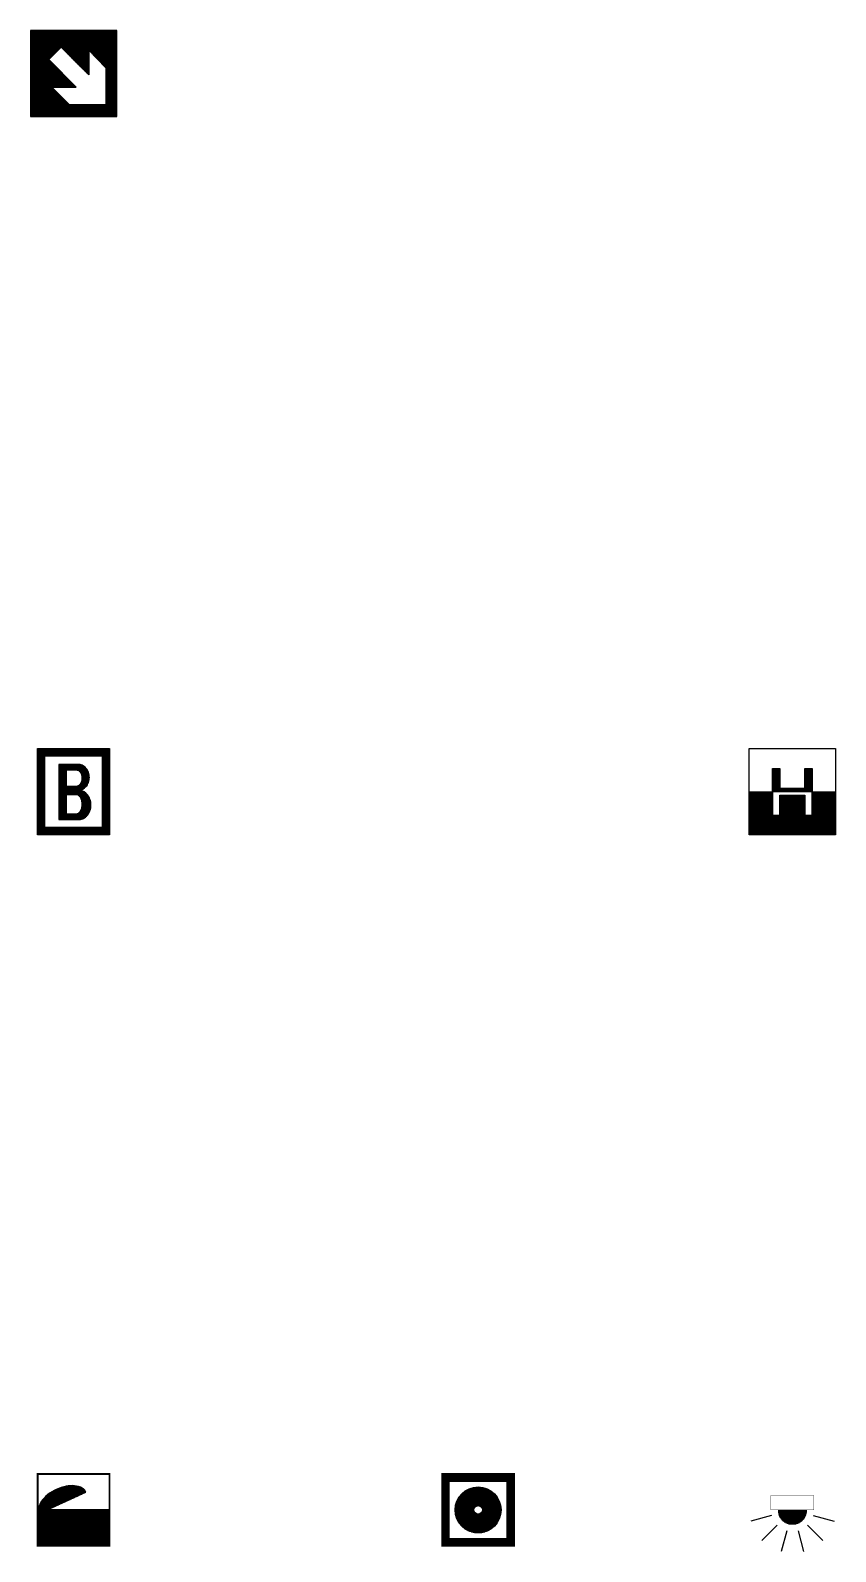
# Model space of a CAD drawing. Header units: millimetres. Extents: x -3 to 2253, y -3 to 1300.
# Drawn here: x 299 to 411, y 699.2 to 911 of the extents above; entities that cross this region are included whole.
import ezdxf

# ---------------------------------------------------------------- set-up
doc = ezdxf.new("R2010")
doc.units = ezdxf.units.MM
for name, color, linetype in [('CYAN', 4, 'Continuous'), ('GROEN', 3, 'Continuous'), ('ROOD', 1, 'Continuous'), ('VEILIG', 7, 'Continuous')]:
    doc.layers.add(name, color=color, linetype=linetype)
pattern_1 = [(0, (-326.04141, -700), (0, 0.0938), [])]

# ---------------------------------------------------------------- blocks, each defined once
blk = doc.blocks.new('*X483')
at = {"color": 0}
for p, q in [((2.66, 6.38), (6.31, 6.38)), ((2.73, 6.47), (6.51, 6.47)), ((2.81, 6.57), (6.72, 6.57)), ((2.89, 6.66), (6.92, 6.66)), ((2.98, 6.75), (7.12, 6.75)), ((3.08, 6.85), (7.33, 6.85)), ((3.18, 6.94), (7.53, 6.94)), ((3.29, 7.03), (7.73, 7.03)), ((3.41, 7.13), (7.94, 7.13)), ((3.53, 7.22), (8.14, 7.22)), ((3.67, 7.32), (8.34, 7.32)), ((3.81, 7.41), (8.54, 7.41)), ((3.95, 7.5), (8.7, 7.5)), ((4.11, 7.6), (8.65, 7.6)), ((4.28, 7.69), (8.59, 7.69)), ((4.46, 7.79), (8.52, 7.79)), ((4.66, 7.88), (8.43, 7.88)), ((4.88, 7.97), (8.31, 7.97)), ((5.13, 8.07), (8.15, 8.07)), ((5.42, 8.16), (7.96, 8.16)), ((5.77, 8.25), (7.71, 8.25)), ((6.27, 8.35), (7.3, 8.35)), ((2, 4.97), (12, 4.97)), ((2, 4.88), (12, 4.88)), ((2, 4.78), (12, 4.78)), ((2, 4.69), (12, 4.69)), ((2, 4.6), (12, 4.6)), ((2, 4.5), (12, 4.5)), ((2, 4.41), (12, 4.41)), ((2, 4.31), (12, 4.31)), ((2.1, 5.07), (3.46, 5.07)), ((2.11, 5.16), (3.67, 5.16)), ((2.13, 5.25), (3.87, 5.25)), ((2.15, 5.35), (4.07, 5.35)), ((2.17, 5.44), (4.28, 5.44)), ((2.2, 5.53), (4.48, 5.53)), ((2.23, 5.63), (4.68, 5.63)), ((2.27, 5.72), (4.89, 5.72)), ((2.31, 5.82), (5.09, 5.82)), ((2.35, 5.91), (5.29, 5.91)), ((2.4, 6), (5.5, 6)), ((2.46, 6.1), (5.7, 6.1)), ((2.52, 6.19), (5.9, 6.19)), ((2.59, 6.28), (6.11, 6.28)), ((2, 4.22), (12, 4.22)), ((2, 4.13), (12, 4.13)), ((2, 4.03), (12, 4.03)), ((2, 3.94), (12, 3.94)), ((2, 3.85), (12, 3.85)), ((2, 3.75), (12, 3.75)), ((2, 3.66), (12, 3.66)), ((2, 3.56), (12, 3.56)), ((2, 3.47), (12, 3.47)), ((2, 3.38), (12, 3.38)), ((2, 3.28), (12, 3.28)), ((2, 3.19), (12, 3.19)), ((2, 3.1), (12, 3.1)), ((2, 3), (12, 3)), ((2, 2.91), (12, 2.91)), ((2, 2.81), (12, 2.81)), ((2, 2.72), (12, 2.72)), ((2, 2.63), (12, 2.63)), ((2, 2.53), (12, 2.53)), ((2, 2.44), (12, 2.44)), ((2, 2.35), (12, 2.35)), ((2, 2.25), (12, 2.25)), ((2, 2.16), (12, 2.16)), ((2, 2.06), (12, 2.06)), ((2, 1.97), (12, 1.97)), ((2, 1.88), (12, 1.88)), ((2, 1.78), (12, 1.78)), ((2, 1.69), (12, 1.69)), ((2, 1.59), (12, 1.59)), ((2, 1.5), (12, 1.5)), ((2, 1.41), (12, 1.41)), ((2, 1.31), (12, 1.31)), ((2, 1.22), (12, 1.22)), ((2, 1.13), (12, 1.13)), ((2, 1.03), (12, 1.03)), ((2, 0.94), (12, 0.94)), ((2, 0.84), (12, 0.84)), ((2, 0.75), (12, 0.75)), ((2, 0.66), (12, 0.66)), ((2, 0.56), (12, 0.56)), ((2, 0.47), (12, 0.47)), ((2, 0.38), (12, 0.38)), ((2, 0.28), (12, 0.28)), ((2, 0.19), (12, 0.19)), ((2, 0.09), (12, 0.09))]:
    blk.add_line(p, q, dxfattribs=at)
blk = doc.blocks.new('1052')
at = {"layer": 'VEILIG', "const_width": 0.25}
blk.add_lwpolyline([(-5, -5), (5, -5), (5, 5), (-5, 5)], close=True, dxfattribs=at)
at = {"layer": 'VEILIG'}
blk.add_lwpolyline([(-4.9, 0.02, 0.003528), (-4.9, 0), (-5, 0), (-5, -5), (5, -5), (5, 0), (-3.68, 0), (1.71, 2.49, 0.157687), (1.2, 3.04, 0.106544), (0.15, 3.37, 0.071984), (-1.02, 3.3, 0.058363), (-2.4, 2.85, 0.058363), (-3.63, 2.1, 0.071984), (-4.44, 1.24, 0.106544), (-4.88, 0.23, 0.048334), (-4.9, 0, 0.157687)], format="xyb", dxfattribs=at)
at = {"layer": 'ROOD'}
blk.add_blockref('*X483', (-7, -5), dxfattribs=at)
blk = doc.blocks.new('*X485')
at = {"color": 0}
for p, q in [((62, 18.95), (66, 18.95)), ((62.01, 18.85), (65.99, 18.85)), ((62.01, 18.76), (65.99, 18.76)), ((62.03, 18.67), (65.97, 18.67)), ((62.05, 18.57), (65.95, 18.57)), ((62.07, 18.48), (65.93, 18.48)), ((62.1, 18.38), (65.9, 18.38)), ((62.13, 18.29), (65.87, 18.29)), ((62.17, 18.2), (65.83, 18.2)), ((62.21, 18.1), (65.79, 18.1)), ((62.26, 18.01), (65.74, 18.01)), ((62.32, 17.92), (65.68, 17.92)), ((62.38, 17.82), (65.62, 17.82)), ((62.46, 17.73), (65.54, 17.73)), ((62.54, 17.63), (65.46, 17.63)), ((62.63, 17.54), (65.37, 17.54)), ((62.74, 17.45), (65.26, 17.45)), ((62.87, 17.35), (65.13, 17.35)), ((63.02, 17.26), (64.98, 17.26)), ((63.2, 17.17), (64.8, 17.17)), ((63.47, 17.07), (64.53, 17.07))]:
    blk.add_line(p, q, dxfattribs=at)
blk = doc.blocks.new('1513')
at = {"layer": 'VEILIG'}
for p, q in [((-2.9, -0.78), (-5.8, -1.55)), ((2.9, -0.78), (5.8, -1.55)), ((-2.12, -2.12), (-4.24, -4.24)), ((-0.78, -2.9), (-1.55, -5.8)), ((0.78, -2.9), (1.55, -5.8)), ((2.12, -2.12), (4.24, -4.24))]:
    blk.add_line(p, q, dxfattribs=at)
at = {"layer": 'VEILIG', "const_width": 0.05}
blk.add_lwpolyline([(-3, 2), (3, 2), (3, 0), (-3, 0), (-3, 2)], close=True, dxfattribs=at)
blk.add_lwpolyline([(-2, 0, 1), (2, 0, 1)], format="xyb", dxfattribs=at)
at = {"layer": 'ROOD'}
blk.add_blockref('*X485', (-64, -19), dxfattribs=at)
blk = doc.blocks.new('*X527')
at = {"color": 0}
for p, q in [((-2.03, 3.75), (1.01, 3.75)), ((-2.03, 3.62), (1.3, 3.62)), ((-2.03, 3.5), (1.49, 3.5)), ((-2.03, 3.38), (1.64, 3.38)), ((-2.03, 3.25), (1.76, 3.25)), ((-2.03, 3.12), (1.85, 3.12)), ((-2.03, 3), (-1.03, 3)), ((-2.03, 2.88), (-1.03, 2.88)), ((-2.03, 2.75), (-1.03, 2.75)), ((-2.03, 2.62), (-1.03, 2.62)), ((-2.03, 2.5), (-1.03, 2.5)), ((-2.03, 2.38), (-1.03, 2.38)), ((-2.03, 2.25), (-1.03, 2.25)), ((-2.03, 2.12), (-1.03, 2.12)), ((0.52, 3), (1.93, 3)), ((0.78, 2.88), (2, 2.88)), ((0.92, 2.75), (2.06, 2.75)), ((1.01, 2.62), (2.1, 2.62)), ((1.08, 2.5), (2.14, 2.5)), ((1.13, 2.38), (2.16, 2.38)), ((1.16, 2.25), (2.18, 2.25)), ((1.19, 2.12), (2.2, 2.12)), ((-2.03, 2), (-1.03, 2)), ((-2.03, 1.88), (-1.03, 1.88)), ((-2.03, 1.75), (-1.03, 1.75)), ((-2.03, 1.62), (-1.03, 1.62)), ((-2.03, 1.5), (-1.03, 1.5)), ((-2.03, 1.38), (-1.03, 1.38)), ((-2.03, 1.25), (-1.03, 1.25)), ((-2.03, 1.12), (-1.03, 1.12)), ((-2.03, 1), (-1.03, 1)), ((-2.03, 0.88), (-1.03, 0.88)), ((-2.03, 0.75), (1.75, 0.75)), ((-2.03, 0.62), (1.64, 0.62)), ((-2.03, 0.5), (1.5, 0.5)), ((-2.03, 0.38), (1.32, 0.38)), ((-2.03, 0.25), (1.06, 0.25)), ((-2.03, 0.12), (1.14, 0.12)), ((-2.03, 0), (1.43, 0)), ((0.7, 0.88), (1.85, 0.88)), ((0.87, 1), (1.93, 1)), ((0.98, 1.12), (2, 1.12)), ((1.05, 1.25), (2.05, 1.25)), ((1.11, 1.38), (2.1, 1.38)), ((1.15, 1.5), (2.14, 1.5)), ((1.18, 1.62), (2.16, 1.62)), ((1.2, 2), (2.2, 2)), ((1.2, 1.75), (2.18, 1.75)), ((1.21, 1.88), (2.2, 1.88)), ((-2.03, -0.12), (1.63, -0.12)), ((-2.03, -0.25), (1.78, -0.25)), ((-2.03, -0.38), (1.9, -0.38)), ((-2.03, -0.5), (-1.03, -0.5)), ((-2.03, -0.62), (-1.03, -0.62)), ((-2.03, -0.75), (-1.03, -0.75)), ((-2.03, -0.88), (-1.03, -0.88)), ((-2.03, -1), (-1.03, -1)), ((-2.03, -1.12), (-1.03, -1.12)), ((-2.03, -1.25), (-1.03, -1.25)), ((-2.03, -1.38), (-1.03, -1.38)), ((-2.03, -1.5), (-1.03, -1.5)), ((-2.03, -1.62), (-1.03, -1.62)), ((-2.03, -1.75), (-1.03, -1.75)), ((-2.03, -1.88), (-1.03, -1.88)), ((-2.03, -2), (-1.03, -2)), ((0.65, -0.5), (2, -0.5)), ((0.81, -0.62), (2.08, -0.62)), ((0.92, -0.75), (2.15, -0.75)), ((1, -0.88), (2.21, -0.88)), ((1.06, -1), (2.26, -1)), ((1.11, -1.12), (2.31, -1.12)), ((1.15, -1.25), (2.34, -1.25)), ((1.17, -1.38), (2.37, -1.38)), ((1.19, -1.5), (2.39, -1.5)), ((1.19, -2), (2.41, -2)), ((1.2, -1.62), (2.4, -1.62)), ((1.2, -1.88), (2.41, -1.88)), ((1.21, -1.75), (2.41, -1.75)), ((-2.03, -2.12), (-1.03, -2.12)), ((-2.03, -2.25), (-1.03, -2.25)), ((-2.03, -2.38), (-1.03, -2.38)), ((-2.03, -2.5), (-1.03, -2.5)), ((-2.03, -2.62), (-1.03, -2.62)), ((-2.03, -2.75), (-1.03, -2.75)), ((-2.03, -2.88), (-1.03, -2.88)), ((-2.03, -3), (-1.03, -3)), ((-2.03, -3.12), (2.04, -3.12)), ((-2.03, -3.25), (1.95, -3.25)), ((-2.03, -3.38), (1.84, -3.38)), ((-2.03, -3.5), (1.71, -3.5)), ((-2.03, -3.62), (1.54, -3.62)), ((-2.03, -3.75), (1.31, -3.75)), ((0.63, -3), (2.12, -3)), ((0.8, -2.88), (2.19, -2.88)), ((0.92, -2.75), (2.24, -2.75)), ((1, -2.62), (2.29, -2.62)), ((1.06, -2.5), (2.33, -2.5)), ((1.11, -2.38), (2.36, -2.38)), ((1.14, -2.25), (2.38, -2.25)), ((1.17, -2.12), (2.4, -2.12))]:
    blk.add_line(p, q, dxfattribs=at)
blk = doc.blocks.new('*X526')
at = {"color": 0}
for p, q in [((-5.02, 6), (4.98, 6)), ((-5.02, 5.88), (4.98, 5.88)), ((-5.02, 5.75), (4.98, 5.75)), ((-5.02, 5.62), (4.98, 5.62)), ((-5.02, 5.5), (4.98, 5.5)), ((-5.02, 5.38), (4.98, 5.38)), ((-5.02, 5.25), (4.98, 5.25)), ((-5.02, 5.12), (4.98, 5.12)), ((-5.02, 5), (-4.02, 5)), ((-5.02, 4.88), (-4.02, 4.88)), ((-5.02, 4.75), (-4.02, 4.75)), ((-5.02, 4.62), (-4.02, 4.62)), ((-5.02, 4.5), (-4.02, 4.5)), ((-5.02, 4.38), (-4.02, 4.38)), ((-5.02, 4.25), (-4.02, 4.25)), ((3.98, 5), (4.98, 5)), ((3.98, 4.88), (4.98, 4.88)), ((3.98, 4.75), (4.98, 4.75)), ((3.98, 4.62), (4.98, 4.62)), ((3.98, 4.5), (4.98, 4.5)), ((3.98, 4.38), (4.98, 4.38)), ((3.98, 4.25), (4.98, 4.25)), ((-5.02, 4.12), (-4.02, 4.12)), ((-5.02, 4), (-4.02, 4)), ((-5.02, 3.88), (-4.02, 3.88)), ((-5.02, 3.75), (-4.02, 3.75)), ((-5.02, 3.62), (-4.02, 3.62)), ((-5.02, 3.5), (-4.02, 3.5)), ((-5.02, 3.38), (-4.02, 3.38)), ((-5.02, 3.25), (-4.02, 3.25)), ((-5.02, 3.12), (-4.02, 3.12)), ((-5.02, 3), (-4.02, 3)), ((-5.02, 2.88), (-4.02, 2.88)), ((-5.02, 2.75), (-4.02, 2.75)), ((-5.02, 2.62), (-4.02, 2.62)), ((-5.02, 2.5), (-4.02, 2.5)), ((-5.02, 2.38), (-4.02, 2.38)), ((-5.02, 2.25), (-4.02, 2.25)), ((-5.02, 2.12), (-4.02, 2.12)), ((3.98, 4.12), (4.98, 4.12)), ((3.98, 4), (4.98, 4)), ((3.98, 3.88), (4.98, 3.88)), ((3.98, 3.75), (4.98, 3.75)), ((3.98, 3.62), (4.98, 3.62)), ((3.98, 3.5), (4.98, 3.5)), ((3.98, 3.38), (4.98, 3.38)), ((3.98, 3.25), (4.98, 3.25)), ((3.98, 3.12), (4.98, 3.12)), ((3.98, 3), (4.98, 3)), ((3.98, 2.88), (4.98, 2.88)), ((3.98, 2.75), (4.98, 2.75)), ((3.98, 2.62), (4.98, 2.62)), ((3.98, 2.5), (4.98, 2.5)), ((3.98, 2.38), (4.98, 2.38)), ((3.98, 2.25), (4.98, 2.25)), ((3.98, 2.12), (4.98, 2.12)), ((-5.02, 2), (-4.02, 2)), ((-5.02, 1.88), (-4.02, 1.88)), ((-5.02, 1.75), (-4.02, 1.75)), ((-5.02, 1.62), (-4.02, 1.62)), ((-5.02, 1.5), (-4.02, 1.5)), ((-5.02, 1.38), (-4.02, 1.38)), ((-5.02, 1.25), (-4.02, 1.25)), ((-5.02, 1.12), (-4.02, 1.12)), ((-5.02, 1), (-4.02, 1)), ((-5.02, 0.88), (-4.02, 0.88)), ((-5.02, 0.75), (-4.02, 0.75)), ((-5.02, 0.62), (-4.02, 0.62)), ((-5.02, 0.5), (-4.02, 0.5)), ((-5.02, 0.38), (-4.02, 0.38)), ((-5.02, 0.25), (-4.02, 0.25)), ((-5.02, 0.12), (-4.02, 0.12)), ((-5.02, 0), (-4.02, 0)), ((3.98, 2), (4.98, 2)), ((3.98, 1.88), (4.98, 1.88)), ((3.98, 1.75), (4.98, 1.75)), ((3.98, 1.62), (4.98, 1.62)), ((3.98, 1.5), (4.98, 1.5)), ((3.98, 1.38), (4.98, 1.38)), ((3.98, 1.25), (4.98, 1.25)), ((3.98, 1.12), (4.98, 1.12)), ((3.98, 1), (4.98, 1)), ((3.98, 0.88), (4.98, 0.88)), ((3.98, 0.75), (4.98, 0.75)), ((3.98, 0.62), (4.98, 0.62)), ((3.98, 0.5), (4.98, 0.5)), ((3.98, 0.38), (4.98, 0.38)), ((3.98, 0.25), (4.98, 0.25)), ((3.98, 0.12), (4.98, 0.12)), ((3.98, 0), (4.98, 0)), ((-5.02, -0.12), (-4.02, -0.12)), ((-5.02, -0.25), (-4.02, -0.25)), ((-5.02, -0.38), (-4.02, -0.38)), ((-5.02, -0.5), (-4.02, -0.5)), ((-5.02, -0.62), (-4.02, -0.62)), ((-5.02, -0.75), (-4.02, -0.75)), ((-5.02, -0.88), (-4.02, -0.88)), ((-5.02, -1), (-4.02, -1)), ((-5.02, -1.12), (-4.02, -1.12)), ((-5.02, -1.25), (-4.02, -1.25)), ((-5.02, -1.38), (-4.02, -1.38)), ((-5.02, -1.5), (-4.02, -1.5)), ((-5.02, -1.62), (-4.02, -1.62)), ((-5.02, -1.75), (-4.02, -1.75)), ((-5.02, -1.88), (-4.02, -1.88)), ((-5.02, -2), (-4.02, -2)), ((3.98, -0.12), (4.98, -0.12)), ((3.98, -0.25), (4.98, -0.25)), ((3.98, -0.38), (4.98, -0.38)), ((3.98, -0.5), (4.98, -0.5)), ((3.98, -0.62), (4.98, -0.62)), ((3.98, -0.75), (4.98, -0.75)), ((3.98, -0.88), (4.98, -0.88)), ((3.98, -1), (4.98, -1)), ((3.98, -1.12), (4.98, -1.12)), ((3.98, -1.25), (4.98, -1.25)), ((3.98, -1.38), (4.98, -1.38)), ((3.98, -1.5), (4.98, -1.5)), ((3.98, -1.62), (4.98, -1.62)), ((3.98, -1.75), (4.98, -1.75)), ((3.98, -1.88), (4.98, -1.88)), ((3.98, -2), (4.98, -2)), ((-5.02, -2.12), (-4.02, -2.12)), ((-5.02, -2.25), (-4.02, -2.25)), ((-5.02, -2.38), (-4.02, -2.38)), ((-5.02, -2.5), (-4.02, -2.5)), ((-5.02, -2.62), (-4.02, -2.62)), ((-5.02, -2.75), (-4.02, -2.75)), ((-5.02, -2.88), (-4.02, -2.88)), ((-5.02, -3), (-4.02, -3)), ((-5.02, -3.12), (-4.02, -3.12)), ((-5.02, -3.25), (-4.02, -3.25)), ((-5.02, -3.38), (-4.02, -3.38)), ((-5.02, -3.5), (-4.02, -3.5)), ((-5.02, -3.62), (-4.02, -3.62)), ((-5.02, -3.75), (-4.02, -3.75)), ((-5.02, -3.88), (-4.02, -3.88)), ((-5.02, -4), (-4.02, -4)), ((-5.02, -4.12), (-4.02, -4.12)), ((3.98, -2.12), (4.98, -2.12)), ((3.98, -2.25), (4.98, -2.25)), ((3.98, -2.38), (4.98, -2.38)), ((3.98, -2.5), (4.98, -2.5)), ((3.98, -2.62), (4.98, -2.62)), ((3.98, -2.75), (4.98, -2.75)), ((3.98, -2.88), (4.98, -2.88)), ((3.98, -3), (4.98, -3)), ((3.98, -3.12), (4.98, -3.12)), ((3.98, -3.25), (4.98, -3.25)), ((3.98, -3.38), (4.98, -3.38)), ((3.98, -3.5), (4.98, -3.5)), ((3.98, -3.62), (4.98, -3.62)), ((3.98, -3.75), (4.98, -3.75)), ((3.98, -3.88), (4.98, -3.88)), ((3.98, -4), (4.98, -4)), ((3.98, -4.12), (4.98, -4.12)), ((-5.02, -4.25), (-4.02, -4.25)), ((-5.02, -4.38), (-4.02, -4.38)), ((-5.02, -4.5), (-4.02, -4.5)), ((-5.02, -4.62), (-4.02, -4.62)), ((-5.02, -4.75), (-4.02, -4.75)), ((-5.02, -4.88), (-4.02, -4.88)), ((-5.02, -5), (4.98, -5)), ((-5.02, -5.12), (4.98, -5.12)), ((-5.02, -5.25), (4.98, -5.25)), ((-5.02, -5.38), (4.98, -5.38)), ((-5.02, -5.5), (4.98, -5.5)), ((-5.02, -5.62), (4.98, -5.62)), ((-5.02, -5.75), (4.98, -5.75)), ((-5.02, -5.88), (4.98, -5.88)), ((3.98, -4.25), (4.98, -4.25)), ((3.98, -4.38), (4.98, -4.38)), ((3.98, -4.5), (4.98, -4.5)), ((3.98, -4.62), (4.98, -4.62)), ((3.98, -4.75), (4.98, -4.75)), ((3.98, -4.88), (4.98, -4.88))]:
    blk.add_line(p, q, dxfattribs=at)
blk = doc.blocks.new('2013')
at = {"layer": 'VEILIG'}
for points in [[(4.98, 6.02), (4.98, -5.98), (-5.02, -5.98), (-5.02, 6.02)], [(3.98, 5.02), (3.98, -4.98), (-4.02, -4.98), (-4.02, 5.02)]]:
    blk.add_lwpolyline(points, close=True, dxfattribs=at)
for points in [[(1.72, 0.71, 0.094611), (2.07, 1.29, 0.089446), (2.2, 2, 0.089446), (2.07, 2.71, 0.094273), (1.72, 3.29, 0.102013), (1.19, 3.68, 0.108254), (0.59, 3.81), (-2.03, 3.81), (-2.03, -3.86), (0.79, -3.86, 0.117075), (1.38, -3.72, 0.104347), (1.92, -3.28, 0.090273), (2.28, -2.65, 0.082341), (2.41, -1.85, 0.082341), (2.28, -1.04, 0.090273), (1.92, -0.41, 0.185976), (0.87, 0.19, 0.156821)], [(0.97, 1.11, 0.084636), (1.14, 1.46, 0.073821), (1.21, 1.9, 0.073821), (1.14, 2.34, 0.084636), (0.97, 2.69, 0.106376), (0.69, 2.94, 0.129313), (0.39, 3.01), (-1.03, 3.01), (-1.03, 0.79), (0.39, 0.79, 0.129313), (0.69, 0.87, 0.106376)], [(0.68, -2.97, 0.107112), (0.97, -2.68, 0.076065), (1.14, -2.27, 0.062945), (1.21, -1.74, 0.062945), (1.14, -1.22, 0.076065), (0.97, -0.81, 0.107112), (0.68, -0.52, 0.148287), (0.39, -0.43), (-1.03, -0.43), (-1.03, -3.06), (0.39, -3.06, 0.148287)]]:
    blk.add_lwpolyline(points, format="xyb", close=True, dxfattribs=at)
at = {"layer": 'ROOD'}
for name in ['*X526', '*X527']:
    blk.add_blockref(name, (0, 0), dxfattribs=at)
blk = doc.blocks.new('*X530')
at = {"color": 0}
for p, q in [((-6, -0.0938), (-2.75, -0.0938)), ((-6, -0.1876), (-2.75, -0.1876)), ((-6, -0.2814), (-2.75, -0.2814)), ((-6, -0.3752), (-2.75, -0.3752)), ((-6, -0.469), (-2.75, -0.469)), ((-6, -0.5628), (-2.75, -0.5628)), ((-6, -0.6566), (-2.75, -0.6566)), ((-6, -0.7504), (-2.75, -0.7504)), ((-6, -0.8442), (-2.75, -0.8442)), ((-6, -0.938), (-2.75, -0.938)), ((-6, -1.0318), (-2.75, -1.0318)), ((-6, -1.1256), (-2.75, -1.1256)), ((-6, -1.2194), (-2.75, -1.2194)), ((-6, -1.3132), (-2.75, -1.3132)), ((-6, -1.407), (-2.75, -1.407)), ((-6, -1.5008), (-2.75, -1.5008)), ((-6, -1.5946), (-2.75, -1.5946)), ((-6, -1.6884), (-2.75, -1.6884)), ((-6, -1.7822), (-2.75, -1.7822)), ((-6, -1.876), (-2.75, -1.876)), ((-6, -1.9698), (-2.75, -1.9698)), ((-6, -2.0636), (-2.75, -2.0636)), ((-1.75, -0.5628), (1.75, -0.5628)), ((-1.75, -0.6566), (1.75, -0.6566)), ((-1.75, -0.7504), (1.75, -0.7504)), ((-1.75, -0.8442), (1.75, -0.8442)), ((-1.75, -0.938), (1.75, -0.938)), ((-1.75, -1.0318), (1.75, -1.0318)), ((-1.75, -1.1256), (1.75, -1.1256)), ((-1.75, -1.2194), (1.75, -1.2194)), ((-1.75, -1.3132), (1.75, -1.3132)), ((-1.75, -1.407), (1.75, -1.407)), ((-1.75, -1.5008), (1.75, -1.5008)), ((-1.75, -1.5946), (1.75, -1.5946)), ((-1.75, -1.6884), (1.75, -1.6884)), ((-1.75, -1.7822), (1.75, -1.7822)), ((-1.75, -1.876), (1.75, -1.876)), ((-1.75, -1.9698), (1.75, -1.9698)), ((-1.75, -2.0636), (1.75, -2.0636)), ((2.75, -0.0938), (6, -0.0938)), ((2.75, -0.1876), (6, -0.1876)), ((2.75, -0.2814), (6, -0.2814)), ((2.75, -0.3752), (6, -0.3752)), ((2.75, -0.469), (6, -0.469)), ((2.75, -0.5628), (6, -0.5628)), ((2.75, -0.6566), (6, -0.6566)), ((2.75, -0.7504), (6, -0.7504)), ((2.75, -0.8442), (6, -0.8442)), ((2.75, -0.938), (6, -0.938)), ((2.75, -1.0318), (6, -1.0318)), ((2.75, -1.1256), (6, -1.1256)), ((2.75, -1.2194), (6, -1.2194)), ((2.75, -1.3132), (6, -1.3132)), ((2.75, -1.407), (6, -1.407)), ((2.75, -1.5008), (6, -1.5008)), ((2.75, -1.5946), (6, -1.5946)), ((2.75, -1.6884), (6, -1.6884)), ((2.75, -1.7822), (6, -1.7822)), ((2.75, -1.876), (6, -1.876)), ((2.75, -1.9698), (6, -1.9698)), ((2.75, -2.0636), (6, -2.0636)), ((-6, -2.1574), (-2.75, -2.1574)), ((-6, -2.2512), (-2.75, -2.2512)), ((-6, -2.345), (-2.75, -2.345)), ((-6, -2.4388), (-2.75, -2.4388)), ((-6, -2.5326), (-2.75, -2.5326)), ((-6, -2.6264), (-2.75, -2.6264)), ((-6, -2.7202), (-2.75, -2.7202)), ((-6, -2.814), (-2.75, -2.814)), ((-6, -2.9078), (-2.75, -2.9078)), ((-6, -3.0016), (-2.75, -3.0016)), ((-6, -3.0954), (-2.75, -3.0954)), ((-6, -3.1892), (-2.75, -3.1892)), ((-6, -3.283), (6, -3.283)), ((-6, -3.3768), (6, -3.3768)), ((-6, -3.4706), (6, -3.4706)), ((-6, -3.5644), (6, -3.5644)), ((-6, -3.6582), (6, -3.6582)), ((-6, -3.752), (6, -3.752)), ((-6, -3.8458), (6, -3.8458)), ((-6, -3.9396), (6, -3.9396)), ((-6, -4.0334), (6, -4.0334)), ((-6, -4.1272), (6, -4.1272)), ((-6, -4.221), (6, -4.221)), ((-1.75, -2.1574), (1.75, -2.1574)), ((-1.75, -2.2512), (1.75, -2.2512)), ((-1.75, -2.345), (1.75, -2.345)), ((-1.75, -2.4388), (1.75, -2.4388)), ((-1.75, -2.5326), (1.75, -2.5326)), ((-1.75, -2.6264), (1.75, -2.6264)), ((-1.75, -2.7202), (1.75, -2.7202)), ((-1.75, -2.814), (1.75, -2.814)), ((-1.75, -2.9078), (1.75, -2.9078)), ((-1.75, -3.0016), (1.75, -3.0016)), ((-1.75, -3.0954), (1.75, -3.0954)), ((-1.75, -3.1892), (1.75, -3.1892)), ((2.75, -2.1574), (6, -2.1574)), ((2.75, -2.2512), (6, -2.2512)), ((2.75, -2.345), (6, -2.345)), ((2.75, -2.4388), (6, -2.4388)), ((2.75, -2.5326), (6, -2.5326)), ((2.75, -2.6264), (6, -2.6264)), ((2.75, -2.7202), (6, -2.7202)), ((2.75, -2.814), (6, -2.814)), ((2.75, -2.9078), (6, -2.9078)), ((2.75, -3.0016), (6, -3.0016)), ((2.75, -3.0954), (6, -3.0954)), ((2.75, -3.1892), (6, -3.1892)), ((-6, -4.3148), (6, -4.3148)), ((-6, -4.4086), (6, -4.4086)), ((-6, -4.5024), (6, -4.5024)), ((-6, -4.5962), (6, -4.5962)), ((-6, -4.69), (6, -4.69)), ((-6, -4.7838), (6, -4.7838)), ((-6, -4.8776), (6, -4.8776)), ((-6, -4.9714), (6, -4.9714)), ((-6, -5.0652), (6, -5.0652)), ((-6, -5.159), (6, -5.159)), ((-6, -5.2528), (6, -5.2528)), ((-6, -5.3466), (6, -5.3466)), ((-6, -5.4404), (6, -5.4404)), ((-6, -5.5342), (6, -5.5342)), ((-6, -5.628), (6, -5.628)), ((-6, -5.7218), (6, -5.7218)), ((-6, -5.8156), (6, -5.8156)), ((-6, -5.9094), (6, -5.9094))]:
    blk.add_line(p, q, dxfattribs=at)
blk = doc.blocks.new('*X529')
at = {"color": 0}
for p, q in [((-2.75, 3.1892), (-1.75, 3.1892)), ((-2.75, 3.0954), (-1.75, 3.0954)), ((-2.75, 3.0016), (-1.75, 3.0016)), ((-2.75, 2.9078), (-1.75, 2.9078)), ((-2.75, 2.814), (-1.75, 2.814)), ((-2.75, 2.7202), (-1.75, 2.7202)), ((-2.75, 2.6264), (-1.75, 2.6264)), ((-2.75, 2.5326), (-1.75, 2.5326)), ((-2.75, 2.4388), (-1.75, 2.4388)), ((-2.75, 2.345), (-1.75, 2.345)), ((-2.75, 2.2512), (-1.75, 2.2512)), ((-2.75, 2.1574), (-1.75, 2.1574)), ((1.75, 3.1892), (2.75, 3.1892)), ((1.75, 3.0954), (2.75, 3.0954)), ((1.75, 3.0016), (2.75, 3.0016)), ((1.75, 2.9078), (2.75, 2.9078)), ((1.75, 2.814), (2.75, 2.814)), ((1.75, 2.7202), (2.75, 2.7202)), ((1.75, 2.6264), (2.75, 2.6264)), ((1.75, 2.5326), (2.75, 2.5326)), ((1.75, 2.4388), (2.75, 2.4388)), ((1.75, 2.345), (2.75, 2.345)), ((1.75, 2.2512), (2.75, 2.2512)), ((1.75, 2.1574), (2.75, 2.1574)), ((-2.75, 2.0636), (-1.75, 2.0636)), ((-2.75, 1.9698), (-1.75, 1.9698)), ((-2.75, 1.876), (-1.75, 1.876)), ((-2.75, 1.7822), (-1.75, 1.7822)), ((-2.75, 1.6884), (-1.75, 1.6884)), ((-2.75, 1.5946), (-1.75, 1.5946)), ((-2.75, 1.5008), (-1.75, 1.5008)), ((-2.75, 1.407), (-1.75, 1.407)), ((-2.75, 1.3132), (-1.75, 1.3132)), ((-2.75, 1.2194), (-1.75, 1.2194)), ((-2.75, 1.1256), (-1.75, 1.1256)), ((-2.75, 1.0318), (-1.75, 1.0318)), ((-2.75, 0.938), (-1.75, 0.938)), ((-2.75, 0.8442), (-1.75, 0.8442)), ((-2.75, 0.7504), (-1.75, 0.7504)), ((-2.75, 0.6566), (-1.75, 0.6566)), ((-2.75, 0.5628), (-1.75, 0.5628)), ((-2.75, 0.469), (2.75, 0.469)), ((-2.75, 0.3752), (2.75, 0.3752)), ((-2.75, 0.2814), (2.75, 0.2814)), ((-2.75, 0.1876), (2.75, 0.1876)), ((-2.75, 0.0938), (2.75, 0.0938)), ((1.75, 2.0636), (2.75, 2.0636)), ((1.75, 1.9698), (2.75, 1.9698)), ((1.75, 1.876), (2.75, 1.876)), ((1.75, 1.7822), (2.75, 1.7822)), ((1.75, 1.6884), (2.75, 1.6884)), ((1.75, 1.5946), (2.75, 1.5946)), ((1.75, 1.5008), (2.75, 1.5008)), ((1.75, 1.407), (2.75, 1.407)), ((1.75, 1.3132), (2.75, 1.3132)), ((1.75, 1.2194), (2.75, 1.2194)), ((1.75, 1.1256), (2.75, 1.1256)), ((1.75, 1.0318), (2.75, 1.0318)), ((1.75, 0.938), (2.75, 0.938)), ((1.75, 0.8442), (2.75, 0.8442)), ((1.75, 0.7504), (2.75, 0.7504)), ((1.75, 0.6566), (2.75, 0.6566)), ((1.75, 0.5628), (2.75, 0.5628))]:
    blk.add_line(p, q, dxfattribs=at)
blk = doc.blocks.new('2014')
at = {"layer": 'VEILIG'}
for p, q in [((-6, 0), (-6, 6)), ((-6, 6), (6, 6)), ((6, 6), (6, 0)), ((-6, -6), (-6, 0)), ((6, 0), (6, -6)), ((6, -6), (-6, -6))]:
    blk.add_line(p, q, dxfattribs=at)
blk.add_lwpolyline([(-2.75, 3.25), (-1.75, 3.25), (-1.75, 0.5), (1.75, 0.5), (1.75, 3.25), (2.75, 3.25), (2.75, 0), (-2.75, 0)], close=True, dxfattribs=at)
blk.add_lwpolyline([(-6, 0), (-2.75, 0), (-2.75, -3.25), (-1.75, -3.25), (-1.75, -0.5), (1.75, -0.5), (1.75, -3.25), (2.75, -3.25), (2.75, 0), (6, 0)], dxfattribs=at)
at = {"layer": 'CYAN'}
for name in ['*X529', '*X530']:
    blk.add_blockref(name, (0, 0), dxfattribs=at)
blk = doc.blocks.new('*X588')
at = {"color": 0}
for p, q in [((-6, 5.91), (6, 5.91)), ((-6, 5.82), (6, 5.82)), ((-6, 5.72), (6, 5.72)), ((-6, 5.63), (6, 5.63)), ((-6, 5.53), (6, 5.53)), ((-6, 5.44), (6, 5.44)), ((-6, 5.35), (6, 5.35)), ((-6, 5.25), (6, 5.25)), ((-6, 5.16), (6, 5.16)), ((-6, 5.07), (6, 5.07)), ((-6, 4.97), (6, 4.97)), ((-6, 4.88), (6, 4.88)), ((-6, 4.78), (6, 4.78)), ((-6, 4.69), (6, 4.69)), ((-6, 4.6), (6, 4.6)), ((-6, 4.5), (6, 4.5)), ((-6, 4.41), (6, 4.41)), ((-6, 4.31), (6, 4.31)), ((-6, 4.22), (6, 4.22)), ((-6, 4.13), (6, 4.13)), ((-6, 4.03), (6, 4.03)), ((-6, 3.94), (6, 3.94)), ((-6, 3.85), (6, 3.85)), ((-6, 3.75), (6, 3.75)), ((-6, 3.66), (-1.75, 3.66)), ((-6, 3.56), (-1.84, 3.56)), ((-6, 3.47), (-1.94, 3.47)), ((-6, 3.38), (-2.03, 3.38)), ((-6, 3.28), (-2.12, 3.28)), ((-6, 3.19), (-2.22, 3.19)), ((-6, 3.1), (-2.31, 3.1)), ((-6, 3), (-2.41, 3)), ((-6, 2.91), (-2.5, 2.91)), ((-6, 2.81), (-2.6, 2.81)), ((-6, 2.72), (-2.69, 2.72)), ((-6, 2.63), (-2.78, 2.63)), ((-6, 2.53), (-2.88, 2.53)), ((-6, 2.44), (-2.97, 2.44)), ((-6, 2.35), (-3.07, 2.35)), ((-6, 2.25), (-3.16, 2.25)), ((-6, 2.16), (-3.26, 2.16)), ((-1.72, 3.66), (6, 3.66)), ((-1.63, 3.56), (6, 3.56)), ((-1.54, 3.47), (6, 3.47)), ((-1.44, 3.38), (6, 3.38)), ((-1.35, 3.28), (6, 3.28)), ((-1.26, 3.19), (2.11, 3.19)), ((-1.16, 3.1), (2.11, 3.1)), ((-1.07, 3), (2.11, 3)), ((-0.98, 2.91), (2.11, 2.91)), ((-0.88, 2.81), (2.11, 2.81)), ((-0.79, 2.72), (2.11, 2.72)), ((-0.7, 2.63), (2.11, 2.63)), ((-0.6, 2.53), (2.1, 2.53)), ((-0.51, 2.44), (2.1, 2.44)), ((-0.42, 2.35), (2.1, 2.35)), ((-0.32, 2.25), (2.1, 2.25)), ((-0.23, 2.16), (2.1, 2.16)), ((2.15, 3.19), (6, 3.19)), ((2.24, 3.1), (6, 3.1)), ((2.34, 3), (6, 3)), ((2.43, 2.91), (6, 2.91)), ((2.52, 2.81), (6, 2.81)), ((2.62, 2.72), (6, 2.72)), ((2.71, 2.63), (6, 2.63)), ((2.8, 2.53), (6, 2.53)), ((2.9, 2.44), (6, 2.44)), ((2.99, 2.35), (6, 2.35)), ((3.08, 2.25), (6, 2.25)), ((3.18, 2.16), (6, 2.16)), ((-6, 2.06), (-3.35, 2.06)), ((-6, 1.97), (-3.44, 1.97)), ((-6, 1.88), (-3.36, 1.88)), ((-6, 1.78), (-3.26, 1.78)), ((-6, 1.69), (-3.17, 1.69)), ((-6, 1.59), (-3.08, 1.59)), ((-6, 1.5), (-2.98, 1.5)), ((-6, 1.41), (-2.89, 1.41)), ((-6, 1.31), (-2.8, 1.31)), ((-6, 1.22), (-2.7, 1.22)), ((-6, 1.13), (-2.61, 1.13)), ((-6, 1.03), (-2.52, 1.03)), ((-6, 0.94), (-2.42, 0.94)), ((-6, 0.84), (-2.33, 0.84)), ((-6, 0.75), (-2.24, 0.75)), ((-6, 0.66), (-2.14, 0.66)), ((-6, 0.56), (-2.05, 0.56)), ((-6, 0.47), (-1.96, 0.47)), ((-6, 0.38), (-1.86, 0.38)), ((-6, 0.28), (-1.77, 0.28)), ((-6, 0.19), (-1.68, 0.19)), ((-6, 0.09), (-1.58, 0.09)), ((-6, 0), (-1.49, 0)), ((-0.14, 2.06), (2.1, 2.06)), ((-0.04, 1.97), (2.1, 1.97)), ((0.05, 1.88), (2.1, 1.88)), ((0.14, 1.78), (2.1, 1.78)), ((0.24, 1.69), (2.1, 1.69)), ((0.33, 1.59), (2.1, 1.59)), ((0.42, 1.5), (2.1, 1.5)), ((0.52, 1.41), (2.1, 1.41)), ((0.61, 1.31), (2.1, 1.31)), ((0.7, 1.22), (2.1, 1.22)), ((0.8, 1.13), (2.1, 1.13)), ((0.89, 1.03), (2.1, 1.03)), ((0.98, 0.94), (2.1, 0.94)), ((1.08, 0.84), (2.1, 0.84)), ((1.17, 0.75), (2.1, 0.75)), ((1.26, 0.66), (2.1, 0.66)), ((1.36, 0.56), (2.1, 0.56)), ((1.45, 0.47), (2.1, 0.47)), ((1.54, 0.38), (2.1, 0.38)), ((1.64, 0.28), (2.1, 0.28)), ((1.73, 0.19), (2.1, 0.19)), ((1.82, 0.09), (2.1, 0.09)), ((1.92, 0), (2.1, 0)), ((3.27, 2.06), (6, 2.06)), ((3.36, 1.97), (6, 1.97)), ((3.46, 1.88), (6, 1.88)), ((3.55, 1.78), (6, 1.78)), ((3.64, 1.69), (6, 1.69)), ((3.74, 1.59), (6, 1.59)), ((3.83, 1.5), (6, 1.5)), ((3.92, 1.41), (6, 1.41)), ((4.02, 1.31), (6, 1.31)), ((4.11, 1.22), (6, 1.22)), ((4.2, 1.13), (6, 1.13)), ((4.29, 1.03), (6, 1.03)), ((4.39, 0.94), (6, 0.94)), ((4.48, 0.84), (6, 0.84)), ((4.51, 0.75), (6, 0.75)), ((4.51, 0.66), (6, 0.66)), ((4.51, 0.56), (6, 0.56)), ((4.51, 0.47), (6, 0.47)), ((4.51, 0.38), (6, 0.38)), ((4.51, 0.28), (6, 0.28)), ((4.51, 0.19), (6, 0.19)), ((4.51, 0.09), (6, 0.09)), ((4.51, 0), (6, 0)), ((-6, -0.09), (-1.4, -0.09)), ((-6, -0.19), (-1.3, -0.19)), ((-6, -0.28), (-1.21, -0.28)), ((-6, -0.38), (-1.12, -0.38)), ((-6, -0.47), (-1.02, -0.47)), ((-6, -0.56), (-0.93, -0.56)), ((-6, -0.66), (-0.84, -0.66)), ((-6, -0.75), (-0.74, -0.75)), ((-6, -0.84), (-0.65, -0.84)), ((-6, -0.94), (-0.56, -0.94)), ((-6, -1.03), (-0.46, -1.03)), ((-6, -1.13), (-0.37, -1.13)), ((-6, -1.22), (-0.28, -1.22)), ((-6, -1.31), (-0.18, -1.31)), ((-6, -1.41), (-0.09, -1.41)), ((-6, -1.5), (0, -1.5)), ((-6, -1.59), (0.1, -1.59)), ((-6, -1.69), (0.19, -1.69)), ((-6, -1.78), (0.28, -1.78)), ((-6, -1.88), (-3.03, -1.88)), ((-6, -1.97), (-2.94, -1.97)), ((-6, -2.06), (-2.84, -2.06)), ((-2.91, -1.88), (0.37, -1.88)), ((2.01, -0.09), (2.1, -0.09)), ((4.51, -0.09), (6, -0.09)), ((4.51, -0.19), (6, -0.19)), ((4.51, -0.28), (6, -0.28)), ((4.51, -0.38), (6, -0.38)), ((4.51, -0.47), (6, -0.47)), ((4.51, -0.56), (6, -0.56)), ((4.51, -0.66), (6, -0.66)), ((4.51, -0.75), (6, -0.75)), ((4.51, -0.84), (6, -0.84)), ((4.51, -0.94), (6, -0.94)), ((4.51, -1.03), (6, -1.03)), ((4.51, -1.13), (6, -1.13)), ((4.51, -1.22), (6, -1.22)), ((4.51, -1.31), (6, -1.31)), ((4.51, -1.41), (6, -1.41)), ((4.51, -1.5), (6, -1.5)), ((4.51, -1.59), (6, -1.59)), ((4.51, -1.69), (6, -1.69)), ((4.51, -1.78), (6, -1.78)), ((4.51, -1.88), (6, -1.88)), ((4.51, -1.97), (6, -1.97)), ((4.51, -2.06), (6, -2.06)), ((-6, -2.16), (-2.75, -2.16)), ((-6, -2.25), (-2.66, -2.25)), ((-6, -2.35), (-2.56, -2.35)), ((-6, -2.44), (-2.47, -2.44)), ((-6, -2.53), (-2.38, -2.53)), ((-6, -2.63), (-2.28, -2.63)), ((-6, -2.72), (-2.19, -2.72)), ((-6, -2.81), (-2.1, -2.81)), ((-6, -2.91), (-2, -2.91)), ((-6, -3), (-1.91, -3)), ((-6, -3.1), (-1.82, -3.1)), ((-6, -3.19), (-1.72, -3.19)), ((-6, -3.28), (-1.63, -3.28)), ((-6, -3.38), (-1.54, -3.38)), ((-6, -3.47), (-1.45, -3.47)), ((-6, -3.56), (-1.35, -3.56)), ((-6, -3.66), (-1.26, -3.66)), ((-6, -3.75), (-1.17, -3.75)), ((-6, -3.85), (-1.07, -3.85)), ((-6, -3.94), (-0.98, -3.94)), ((-6, -4.03), (-0.89, -4.03)), ((-6, -4.13), (-0.79, -4.13)), ((-6, -4.22), (-0.7, -4.22)), ((4.5, -2.63), (6, -2.63)), ((4.5, -2.72), (6, -2.72)), ((4.5, -2.81), (6, -2.81)), ((4.5, -2.91), (6, -2.91)), ((4.5, -3), (6, -3)), ((4.5, -3.1), (6, -3.1)), ((4.5, -3.19), (6, -3.19)), ((4.5, -3.28), (6, -3.28)), ((4.5, -3.38), (6, -3.38)), ((4.5, -3.47), (6, -3.47)), ((4.5, -3.56), (6, -3.56)), ((4.5, -3.66), (6, -3.66)), ((4.5, -3.75), (6, -3.75)), ((4.5, -3.85), (6, -3.85)), ((4.5, -3.94), (6, -3.94)), ((4.5, -4.03), (6, -4.03)), ((4.5, -4.13), (6, -4.13)), ((4.5, -4.22), (6, -4.22)), ((4.51, -2.16), (6, -2.16)), ((4.51, -2.25), (6, -2.25)), ((4.51, -2.35), (6, -2.35)), ((4.51, -2.44), (6, -2.44)), ((4.51, -2.53), (6, -2.53)), ((-6, -4.31), (6, -4.31)), ((-6, -4.41), (6, -4.41)), ((-6, -4.5), (6, -4.5)), ((-6, -4.6), (6, -4.6)), ((-6, -4.69), (6, -4.69)), ((-6, -4.78), (6, -4.78)), ((-6, -4.88), (6, -4.88)), ((-6, -4.97), (6, -4.97)), ((-6, -5.07), (6, -5.07)), ((-6, -5.16), (6, -5.16)), ((-6, -5.25), (6, -5.25)), ((-6, -5.35), (6, -5.35)), ((-6, -5.44), (6, -5.44)), ((-6, -5.53), (6, -5.53)), ((-6, -5.63), (6, -5.63)), ((-6, -5.72), (6, -5.72)), ((-6, -5.82), (6, -5.82)), ((-6, -5.91), (6, -5.91))]:
    blk.add_line(p, q, dxfattribs=at)
blk = doc.blocks.new('PIC-122')
at = {"layer": 'VEILIG'}
for p, q in [((6, 6), (-6, 6)), ((-6, 6), (-6, -6)), ((6, -6), (6, 6)), ((-3.45, 1.97), (-1.73, 3.67)), ((-1.73, 3.67), (2.1, -0.18)), ((2.11, 3.23), (2.1, -0.18)), ((2.11, 3.23), (4.51, 0.81)), ((-3.45, 1.97), (0.38, -1.89)), ((4.51, 0.81), (4.5, -4.31)), ((-3.03, -1.88), (0.38, -1.89)), ((-3.03, -1.88), (-0.62, -4.3)), ((-6, -6), (6, -6)), ((-0.62, -4.3), (4.5, -4.31))]:
    blk.add_line(p, q, dxfattribs=at)
at = {"layer": 'GROEN'}
blk.add_blockref('*X588', (0, 0), dxfattribs=at)
blk = doc.blocks.new('0112')
at = {"layer": 'ROOD'}
h = blk.add_hatch(dxfattribs=at)
h.set_pattern_fill('_U', color=256, scale=0.0938, style=0, pattern_type=0)
h.set_pattern_definition(pattern_1)
h.paths.add_polyline_path([(0, 10), (0, 0), (10, 0), (10, 10)])
h.paths.add_polyline_path([(9, 9), (9, 1), (1, 1), (1, 9)], flags=16)
h.paths.add_polyline_path([(8.2, 5, -1), (1.8, 5, -1)], flags=0)
h.paths.add_polyline_path([(5.6, 5, -1), (4.4, 5, -1)], flags=0)
h = blk.add_hatch(dxfattribs=at)
h.set_pattern_fill('_U', color=256, scale=0.0938, style=0, pattern_type=0)
h.set_pattern_definition(pattern_1)
h.paths.add_polyline_path([(1.8, 5, 1), (8.2, 5, 1)])
h.paths.add_polyline_path([(5.6, 5, -1), (4.4, 5, -1)], flags=16)
blk.add_lwpolyline([(1, 9), (9, 9), (9, 1), (1, 1)], close=True)
for radius in [3.2, 0.6]:
    blk.add_circle((5, 5), radius)
at = {"layer": 'VEILIG'}
for p, q in [((0.1, 5), (0, 5)), ((0, 5), (0, 0)), ((10, 0), (10, 5)), ((0, 0), (10, 0))]:
    blk.add_line(p, q, dxfattribs=at)
at = {"layer": 'VEILIG', "const_width": 0.25}
blk.add_lwpolyline([(0, 0), (10, 0), (10, 10), (0, 10)], close=True, dxfattribs=at)
at = {"layer": 'VEILIG'}
for centre, radius, start in [((1.32, 5), 1.22, 168.9312), ((1.71, 5), 1.61, 179.1914)]:
    blk.add_arc(centre, radius, start, 180, dxfattribs=at)

msp = doc.modelspace()

# ---------------------------------------------------------------- block references
for name, p in [('PIC-122', (305, 905)), ('2013', (305, 805)), ('2014', (405, 805)), ('1052', (305, 705)), ('0112', (356.27, 700)), ('1513', (405, 705))]:
    msp.add_blockref(name, p)

doc.saveas('drawing.dxf')
